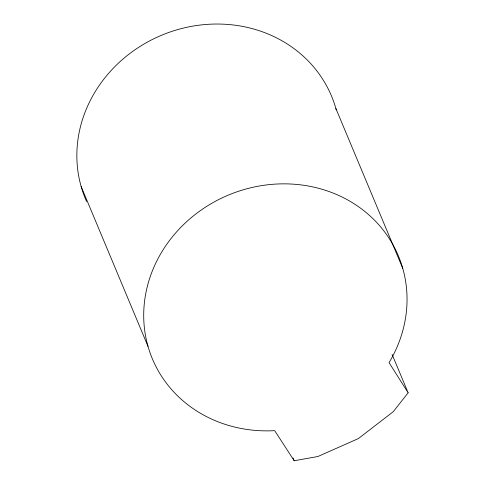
<?xml version="1.0" encoding="UTF-8"?>
<svg xmlns="http://www.w3.org/2000/svg" width="485" height="485" viewBox="0 0 485 485"><rect width="100%" height="100%" fill="white"/><g stroke="black" fill="none" stroke-linecap="round" stroke-linejoin="round"><path stroke-width="0.73" d="M408.146 392.795L393.244 411.686L358.397 438.567L317.893 456.506L294.195 460.75L274.68 430.656A133.339 121.711 -22.7 0 1 145.827 293.207A133.339 121.711 -22.7 0 1 321.058 188.98A133.339 121.711 -22.7 0 1 389.055 362.628L408.146 392.795L392.08 354.389M335.881 108.519L402.732 268.332M293.025 457.955L294.195 460.75M81.159 186.573L148.01 346.387M86.609 201.536A133.339 121.711 -22.7 0 1 167.604 32.883A133.339 121.711 -22.7 0 1 336.275 109.931"/></g></svg>
